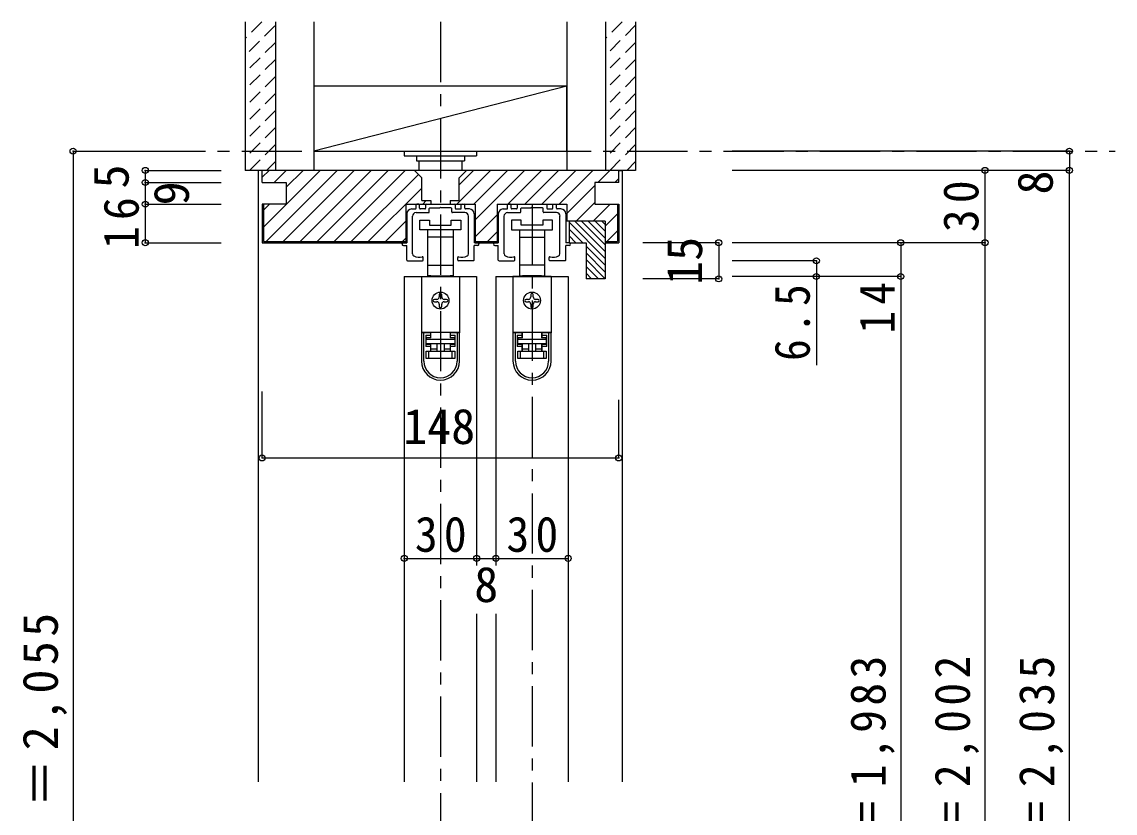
# Model space of a CAD drawing. Units: millimetres at full size, sheet at 1:5; some dimension numbers follow another scale. Extents: x -973 to 977, y -718 to 696.
# Drawn here: x 15.4 to 469.2, y -330.8 to -2.5 of the extents above; entities that cross this region are included whole.
import ezdxf
from ezdxf.enums import TextEntityAlignment as Align

# ---------------------------------------------------------------- set-up
doc = ezdxf.new("R2010")
doc.units = ezdxf.units.MM
doc.header["$LTSCALE"] = 5
doc.header["$PDMODE"] = 32
doc.header["$PDSIZE"] = 2.5
doc.linetypes.add('CHAIN1', pattern=[8, 5, -1, 1, -1])
doc.linetypes.add('DASHED1', pattern=[1.8, 1.2, -0.6])
for name, color, linetype in [('0-1_通り芯', 4, 'CHAIN1'), ('0-2_柱', 7, 'Continuous'), ('0-3_仕上げ', 2, 'Continuous'), ('0-4_枠', 3, 'Continuous'), ('0-6_扉', 6, 'Continuous'), ('0-7_金物', 7, 'Continuous'), ('0-B_寸法', 7, 'Continuous'), ('0-C_ハッチ', 4, 'DASHED1')]:
    doc.layers.add(name, color=color, linetype=linetype)
doc.styles.add('ＭＳ ゴシック', font='')
doc.styles.get('ＭＳ ゴシック').set_extended_font_data('MS Gothic')

# ---------------------------------------------------------------- blocks, each defined once
blk = doc.blocks.new('02')
at = {"layer": '0-B_寸法'}
for p, q in [((-14, 4.623), (-14, -7.377)), ((-12, 6.623), (-10.45, 6.623)), ((-10.15, 6.923), (-10.15, 8.323)), ((-10.15, 5.123), (-4.95, 5.123)), ((-8.95, 8.623), (-9.85, 8.623)), ((-8.65, 6.923), (-8.65, 8.323)), ((-6.45, 6.623), (-8.35, 6.623)), ((-6.15, 8.323), (-6.15, 6.923)), ((-5.85, 8.623), (5.85, 8.623)), ((-4.65, 5.423), (-4.65, 6.823)), ((-4.35, 7.123), (-0.3, 7.123)), ((0, 7.423), (-0.3, 7.123)), ((0, 7.423), (0.3, 7.123)), ((4.35, 7.123), (0.3, 7.123)), ((4.65, 5.423), (4.65, 6.823)), ((10.15, 5.123), (4.95, 5.123)), ((6.15, 8.323), (6.15, 6.923)), ((6.45, 6.623), (8.35, 6.623)), ((8.65, 6.923), (8.65, 8.323)), ((8.95, 8.623), (9.85, 8.623)), ((10.15, 6.923), (10.15, 8.323)), ((12, 6.623), (10.45, 6.623)), ((14, 4.623), (14, -7.377)), ((-11.6, -11.949), (-11.6, 3.623)), ((11.6, -11.949), (11.6, 3.623)), ((-15.4, -7.377), (-14, -7.377)), ((-15.4, -8.577), (-14, -8.577)), ((-14, -14.577), (-14, -8.577)), ((15.4, -7.377), (14, -7.377)), ((15.4, -8.577), (14, -8.577)), ((14, -14.577), (14, -8.577)), ((-7.15, -14.577), (-7.15, -13.502)), ((7.15, -14.577), (7.15, -13.502)), ((-13.7, -14.877), (-7.45, -14.877)), ((13.7, -14.877), (7.45, -14.877))]:
    blk.add_line(p, q, dxfattribs=at)
for centre, radius, start, end in [((-12, 4.623), 2, 90, 180), ((-10.15, 3.623), 1.5, 90, 180), ((-10.45, 6.923), 0.3, 270, 0), ((-9.85, 8.323), 0.3, 90, 180), ((-8.95, 8.323), 0.3, 0, 90), ((-8.35, 6.923), 0.3, 180, 270), ((-6.45, 6.923), 0.3, 270, 0), ((-5.85, 8.323), 0.3, 90, 180), ((-4.95, 5.423), 0.3, 270, 0), ((-4.35, 6.823), 0.3, 90, 180), ((4.35, 6.823), 0.3, 0, 90), ((4.95, 5.423), 0.3, 180, 270), ((5.85, 8.323), 0.3, 0, 90), ((6.45, 6.923), 0.3, 180, 270), ((8.35, 6.923), 0.3, 270, 0), ((8.95, 8.323), 0.3, 90, 180), ((9.85, 8.323), 0.3, 0, 90), ((10.45, 6.923), 0.3, 180, 270), ((10.15, 3.623), 1.5, 0, 90), ((12, 4.623), 2, 0, 90), ((-15.4, -7.977), 0.6, 90, 180), ((-15.4, -7.977), 0.6, 180, 270), ((15.4, -7.977), 0.6, 0, 90), ((15.4, -7.977), 0.6, 270, 0), ((-10.6, -11.949), 1, 180, 243.25632), ((-8.8, -8.377), 5, 243.25632, 284.75682), ((-7.45, -13.502), 0.3, 0, 104.75682), ((7.45, -13.502), 0.3, 75.24318, 180), ((8.8, -8.377), 5, 255.24318, 296.74368), ((10.6, -11.949), 1, 296.74368, 0), ((-13.7, -14.577), 0.3, 180, 270), ((-7.45, -14.577), 0.3, 270, 0), ((7.45, -14.577), 0.3, 180, 270), ((13.7, -14.577), 0.3, 270, 0)]:
    blk.add_arc(centre, radius, start, end, dxfattribs=at)

msp = doc.modelspace()

# ---------------------------------------------------------------- linework, layer by layer
at = {"layer": '0-1_通り芯'}
for p, q in [((189.153, -2.5), (189.153, -577.5)), ((66.653, -56.151), (469.153, -56.151)), ((227.153, -78.151), (227.153, -555.5))]:
    msp.add_line(p, q, dxfattribs=at)
at = {"layer": '0-2_柱'}
for p, q in [((241.653, -29.151), (136.653, -56.151)), ((136.653, -29.151), (136.653, -56.151)), ((241.653, -29.151), (136.653, -29.151))]:
    msp.add_line(p, q, dxfattribs=at)
msp.add_lwpolyline([(136.653, -56.151), (241.653, -56.151), (241.653, -29.151)], dxfattribs=at)
at = {"layer": '0-3_仕上げ'}
for p, q in [((108.153, -2.5), (108.153, -64.151)), ((120.653, -2.5), (120.653, -64.151)), ((136.653, -2.5), (136.653, -64.151)), ((241.653, -2.5), (241.653, -64.151)), ((257.653, -2.5), (257.653, -64.151)), ((270.153, -2.5), (270.153, -64.151)), ((120.653, -64.151), (108.153, -64.151)), ((136.653, -64.151), (120.653, -64.151)), ((257.653, -64.151), (241.653, -64.151)), ((270.153, -64.151), (257.653, -64.151))]:
    msp.add_line(p, q, dxfattribs=at)
at = {"layer": '0-4_枠', "color": 4}
for p, q in [((115.153, -64.151), (113.653, -64.151)), ((113.653, -317.826), (113.653, -64.151)), ((263.153, -64.151), (264.653, -64.151)), ((264.653, -317.826), (264.653, -64.151))]:
    msp.add_line(p, q, dxfattribs=at)
at = {"layer": '0-4_枠'}
for p, q in [((263.153, -64.151), (115.153, -64.151)), ((115.153, -69.151), (115.153, -64.151)), ((196.903, -67.151), (199.903, -64.151)), ((196.903, -76.651), (196.903, -67.151)), ((263.153, -69.151), (263.153, -64.151)), ((115.153, -69.151), (125.153, -69.151)), ((125.153, -69.151), (125.153, -78.151)), ((263.153, -69.151), (253.153, -69.151)), ((253.153, -69.151), (253.153, -78.151)), ((181.403, -76.651), (185.153, -76.651)), ((185.153, -76.651), (185.153, -78.151)), ((193.153, -76.651), (196.903, -76.651)), ((193.153, -76.651), (193.153, -78.151)), ((115.653, -78.151), (115.653, -93.651)), ((174.753, -78.151), (174.753, -94.151)), ((174.753, -78.151), (203.553, -78.151)), ((212.753, -78.151), (212.753, -94.151)), ((212.753, -78.151), (241.553, -78.151)), ((241.553, -78.151), (241.553, -85.151)), ((262.653, -78.151), (262.653, -93.651)), ((257.553, -85.151), (241.553, -85.151)), ((242.553, -85.151), (242.553, -90.401)), ((257.553, -85.151), (257.553, -109.151)), ((242.553, -90.401), (242.553, -94.151)), ((115.153, -94.151), (174.753, -94.151)), ((115.653, -93.651), (174.753, -93.651)), ((203.553, -93.651), (212.753, -93.651)), ((242.553, -94.151), (249.553, -94.151)), ((249.553, -94.151), (249.553, -109.151)), ((257.553, -93.651), (262.653, -93.651)), ((257.553, -94.151), (263.153, -94.151)), ((257.553, -109.151), (249.553, -109.151))]:
    msp.add_line(p, q, dxfattribs=at)
for points in [[(181.403, -76.651), (181.403, -67.151), (178.403, -64.151)], [(125.153, -78.151), (115.153, -78.151), (115.153, -94.151)], [(203.553, -78.151), (203.553, -94.151), (212.753, -94.151)], [(253.153, -78.151), (263.153, -78.151), (263.153, -94.151)]]:
    msp.add_lwpolyline(points, dxfattribs=at)
at = {"layer": '0-6_扉'}
for p, q in [((174.153, -108.151), (174.153, -317.826)), ((212.153, -108.151), (242.153, -108.151)), ((212.153, -108.151), (212.153, -228.151)), ((242.153, -108.151), (242.153, -317.826)), ((204.153, -248.151), (204.153, -317.826)), ((212.153, -248.151), (212.153, -317.826))]:
    msp.add_line(p, q, dxfattribs=at)
msp.add_lwpolyline([(174.153, -108.151), (204.153, -108.151), (204.153, -228.151)], dxfattribs=at)
at = {"layer": '0-7_金物'}
for p, q in [((179.153, -58.151), (179.153, -60.151)), ((199.153, -58.151), (199.153, -60.151)), ((204.153, -56.151), (204.153, -58.151)), ((179.153, -60.151), (199.153, -60.151)), ((180.153, -60.151), (180.153, -64.151)), ((198.153, -64.151), (198.153, -60.151)), ((180.653, -88.851), (180.653, -84.851)), ((180.653, -84.851), (184.653, -84.851)), ((184.653, -84.851), (184.653, -86.851)), ((193.653, -84.851), (197.653, -84.851)), ((193.653, -86.851), (193.653, -84.851)), ((197.653, -84.851), (197.653, -88.851)), ((218.653, -84.851), (218.653, -88.851)), ((222.653, -84.851), (218.653, -84.851)), ((222.653, -86.851), (222.653, -84.851)), ((231.653, -84.851), (231.653, -86.851)), ((235.653, -84.851), (231.653, -84.851)), ((235.653, -88.851), (235.653, -84.851)), ((189.153, -88.851), (180.653, -88.851)), ((183.903, -103.451), (183.903, -88.851)), ((184.653, -86.851), (193.653, -86.851)), ((197.653, -88.851), (189.153, -88.851)), ((194.403, -88.851), (194.403, -103.451)), ((218.653, -88.851), (227.153, -88.851)), ((221.903, -88.851), (221.903, -103.451)), ((231.653, -86.851), (222.653, -86.851)), ((227.153, -88.851), (235.653, -88.851)), ((232.403, -103.451), (232.403, -88.851)), ((189.153, -91.851), (183.903, -91.851)), ((194.403, -91.851), (189.153, -91.851)), ((221.903, -91.851), (227.153, -91.851)), ((227.153, -91.851), (232.403, -91.851)), ((183.903, -107.851), (183.903, -103.451)), ((183.903, -103.451), (189.153, -103.451)), ((189.153, -103.451), (194.403, -103.451)), ((194.403, -103.451), (194.403, -107.851)), ((221.903, -103.451), (221.903, -107.851)), ((227.153, -103.451), (221.903, -103.451)), ((232.403, -103.451), (227.153, -103.451)), ((232.403, -107.851), (232.403, -103.451)), ((181.253, -108.151), (197.053, -108.151)), ((181.253, -108.151), (181.253, -131.451)), ((185.153, -107.851), (183.903, -107.851)), ((185.153, -108.151), (185.153, -107.851)), ((194.403, -107.851), (193.153, -107.851)), ((197.053, -108.151), (197.053, -131.451)), ((219.253, -108.151), (219.253, -131.451)), ((235.053, -108.151), (219.253, -108.151)), ((221.903, -107.851), (223.153, -107.851)), ((231.153, -108.151), (231.153, -107.851)), ((231.153, -107.851), (232.403, -107.851)), ((235.053, -108.151), (235.053, -131.451)), ((187.653, -117.651), (186.653, -117.651)), ((188.653, -115.651), (188.653, -116.651)), ((189.653, -116.651), (189.653, -115.651)), ((191.653, -117.651), (190.653, -117.651)), ((225.653, -117.651), (224.653, -117.651)), ((226.653, -115.651), (226.653, -116.651)), ((227.653, -116.651), (227.653, -115.651)), ((229.653, -117.651), (228.653, -117.651)), ((186.653, -118.651), (187.653, -118.651)), ((188.653, -119.651), (188.653, -120.651)), ((189.653, -120.651), (189.653, -119.651)), ((190.653, -118.651), (191.653, -118.651)), ((224.653, -118.651), (225.653, -118.651)), ((226.653, -119.651), (226.653, -120.651)), ((227.653, -120.651), (227.653, -119.651)), ((228.653, -118.651), (229.653, -118.651)), ((181.253, -131.451), (181.253, -131.551)), ((197.053, -131.451), (181.253, -131.451)), ((181.253, -131.551), (181.253, -143.251)), ((182.253, -131.551), (181.253, -131.551)), ((182.253, -143.251), (182.253, -131.551)), ((184.953, -131.551), (182.253, -131.551)), ((184.253, -131.551), (184.253, -131.451)), ((184.953, -131.551), (184.953, -132.551)), ((185.153, -133.651), (185.153, -131.451)), ((193.153, -131.451), (193.153, -133.651)), ((193.353, -132.551), (193.353, -131.551)), ((196.053, -131.551), (193.353, -131.551)), ((194.053, -131.451), (194.053, -131.551)), ((197.053, -131.451), (197.053, -131.551)), ((197.053, -143.251), (197.053, -131.551)), ((219.253, -131.451), (219.253, -131.551)), ((235.053, -131.451), (219.253, -131.451)), ((219.253, -131.551), (219.253, -143.251)), ((220.253, -131.551), (219.253, -131.551)), ((220.253, -143.251), (220.253, -131.551)), ((222.953, -131.551), (220.253, -131.551)), ((222.253, -131.551), (222.253, -131.451)), ((222.953, -131.551), (222.953, -132.551)), ((223.153, -133.651), (223.153, -131.451)), ((231.153, -131.451), (231.153, -133.651)), ((231.353, -132.551), (231.353, -131.551)), ((234.053, -131.551), (231.353, -131.551)), ((232.053, -131.451), (232.053, -131.551)), ((235.053, -131.451), (235.053, -131.551)), ((235.053, -143.251), (235.053, -131.551)), ((183.053, -132.551), (184.953, -132.551)), ((183.053, -132.551), (183.053, -137.251)), ((184.953, -133.551), (183.053, -133.551)), ((185.153, -133.651), (183.253, -133.651)), ((183.253, -133.651), (183.253, -134.151)), ((184.953, -132.551), (184.953, -133.551)), ((195.053, -133.651), (193.153, -133.651)), ((193.353, -132.551), (195.253, -132.551)), ((195.053, -134.151), (195.053, -133.651)), ((195.253, -137.251), (195.253, -132.551)), ((221.053, -132.551), (222.953, -132.551)), ((221.053, -132.551), (221.053, -137.251)), ((222.953, -133.551), (221.053, -133.551)), ((223.153, -133.651), (221.253, -133.651)), ((221.253, -133.651), (221.253, -134.151)), ((222.953, -132.551), (222.953, -133.551)), ((233.053, -133.651), (231.153, -133.651)), ((231.353, -132.551), (233.253, -132.551)), ((233.053, -134.151), (233.053, -133.651)), ((233.253, -137.251), (233.253, -132.551)), ((184.953, -137.251), (183.053, -137.251)), ((183.253, -142.151), (183.253, -139.151)), ((183.253, -139.151), (184.253, -139.151)), ((184.253, -139.151), (184.253, -142.151)), ((184.253, -139.151), (194.053, -139.151)), ((184.953, -137.251), (184.953, -139.151)), ((185.153, -138.151), (185.153, -136.151)), ((185.153, -138.151), (187.653, -138.151)), ((185.153, -139.151), (185.153, -138.151)), ((187.653, -136.151), (187.653, -139.151)), ((190.653, -136.151), (190.653, -139.151)), ((193.153, -136.151), (193.153, -138.151)), ((193.353, -136.251), (195.253, -136.251)), ((193.353, -137.251), (193.353, -136.251)), ((193.353, -139.151), (193.353, -137.251)), ((195.253, -137.251), (193.353, -137.251)), ((194.053, -142.151), (194.053, -139.151)), ((194.053, -139.151), (195.053, -139.151)), ((195.053, -139.151), (195.053, -142.151)), ((222.953, -137.251), (221.053, -137.251)), ((221.253, -142.151), (221.253, -139.151)), ((221.253, -139.151), (222.253, -139.151)), ((222.253, -139.151), (222.253, -142.151)), ((222.253, -139.151), (232.053, -139.151)), ((222.953, -137.251), (222.953, -139.151)), ((223.153, -138.151), (223.153, -136.151)), ((223.153, -138.151), (225.653, -138.151)), ((223.153, -139.151), (223.153, -138.151)), ((225.653, -136.151), (225.653, -139.151)), ((228.653, -136.151), (228.653, -139.151)), ((231.153, -136.151), (231.153, -138.151)), ((231.353, -136.251), (233.253, -136.251)), ((231.353, -137.251), (231.353, -136.251)), ((231.353, -139.151), (231.353, -137.251)), ((233.253, -137.251), (231.353, -137.251)), ((232.053, -142.151), (232.053, -139.151)), ((232.053, -139.151), (233.053, -139.151)), ((233.053, -139.151), (233.053, -142.151)), ((184.253, -142.151), (183.253, -142.151)), ((194.053, -142.151), (184.253, -142.151)), ((195.053, -142.151), (194.053, -142.151)), ((222.253, -142.151), (221.253, -142.151)), ((232.053, -142.151), (222.253, -142.151)), ((233.053, -142.151), (232.053, -142.151))]:
    msp.add_line(p, q, dxfattribs=at)
for points in [[(174.153, -56.151), (174.153, -58.151), (204.153, -58.151)], [(185.153, -107.851), (193.153, -107.851), (193.153, -108.151)], [(231.153, -107.851), (223.153, -107.851), (223.153, -108.151)], [(197.053, -131.551), (196.053, -131.551), (196.053, -143.251)], [(235.053, -131.551), (234.053, -131.551), (234.053, -143.251)], [(195.253, -133.551), (193.353, -133.551), (193.353, -132.551)], [(233.253, -133.551), (231.353, -133.551), (231.353, -132.551)], [(183.053, -136.251), (184.953, -136.251), (184.953, -137.251)], [(190.653, -138.151), (193.153, -138.151), (193.153, -139.151)], [(221.053, -136.251), (222.953, -136.251), (222.953, -137.251)], [(228.653, -138.151), (231.153, -138.151), (231.153, -139.151)]]:
    msp.add_lwpolyline(points, dxfattribs=at)
for points in [[(195.053, -136.151), (183.253, -136.151), (183.253, -134.151), (195.053, -134.151)], [(233.053, -136.151), (221.253, -136.151), (221.253, -134.151), (233.053, -134.151)]]:
    msp.add_lwpolyline(points, close=True, dxfattribs=at)
for centre in [(189.153, -118.151), (227.153, -118.151)]:
    msp.add_circle(centre, 3.5, dxfattribs=at)
for centre, radius, start, end in [((186.653, -118.151), 0.5, 90, 180), ((187.653, -116.651), 1, 270, 0), ((189.153, -115.651), 0.5, 90, 180), ((189.153, -115.651), 0.5, 0, 90), ((190.653, -116.651), 1, 180, 270), ((191.653, -118.151), 0.5, 0, 90), ((224.653, -118.151), 0.5, 90, 180), ((225.653, -116.651), 1, 270, 0), ((227.153, -115.651), 0.5, 90, 180), ((227.153, -115.651), 0.5, 0, 90), ((228.653, -116.651), 1, 180, 270), ((229.653, -118.151), 0.5, 0, 90), ((186.653, -118.151), 0.5, 180, 270), ((187.653, -119.651), 1, 0, 90), ((189.153, -120.651), 0.5, 180, 270), ((189.153, -120.651), 0.5, 270, 0), ((190.653, -119.651), 1, 90, 180), ((191.653, -118.151), 0.5, 270, 0), ((224.653, -118.151), 0.5, 180, 270), ((225.653, -119.651), 1, 0, 90), ((227.153, -120.651), 0.5, 180, 270), ((227.153, -120.651), 0.5, 270, 0), ((228.653, -119.651), 1, 90, 180), ((229.653, -118.151), 0.5, 270, 0), ((189.153, -143.251), 7.9, 180, 0), ((189.153, -143.251), 6.9, 180, 0), ((227.153, -143.251), 7.9, 180, 0), ((227.153, -143.251), 6.9, 180, 0)]:
    msp.add_arc(centre, radius, start, end, dxfattribs=at)
at = {"layer": '0-B_寸法', "color": 4}
for p, q in [((36.653, -56.151), (66.653, -56.151)), ((36.653, -56.151), (36.653, -567.5)), ((450.153, -56.151), (310.153, -56.151)), ((450.153, -56.151), (450.153, -64.151)), ((66.653, -64.151), (66.653, -69.151)), ((66.653, -64.151), (98.153, -64.151)), ((450.153, -64.151), (310.153, -64.151)), ((415.153, -552.5), (415.153, -64.151)), ((450.153, -567.5), (450.153, -64.151)), ((66.653, -69.151), (66.653, -78.151)), ((66.653, -69.151), (98.153, -69.151)), ((66.653, -78.151), (66.653, -94.151)), ((66.653, -78.151), (98.153, -78.151)), ((66.653, -94.151), (98.153, -94.151)), ((304.653, -94.151), (273.153, -94.151)), ((304.653, -94.151), (304.653, -109.151)), ((415.153, -94.151), (310.153, -94.151)), ((380.153, -94.151), (380.153, -547.5)), ((345.153, -101.651), (310.153, -101.651)), ((345.153, -101.651), (345.153, -144.929)), ((380.153, -108.151), (310.153, -108.151)), ((304.653, -109.151), (273.153, -109.151)), ((115.153, -183.455), (115.153, -155.897)), ((263.153, -183.455), (263.153, -159.397)), ((115.153, -183.455), (263.153, -183.455)), ((174.153, -225.151), (204.153, -225.151)), ((204.153, -225.151), (212.153, -225.151)), ((212.153, -225.151), (242.153, -225.151))]:
    msp.add_line(p, q, dxfattribs=at)
at = {"layer": '0-B_寸法'}
for p in [(36.653, -56.151), (450.153, -56.151), (66.653, -64.151), (415.153, -64.151), (450.153, -64.151), (66.653, -69.151), (66.653, -78.151), (66.653, -94.151), (304.653, -94.151), (380.153, -94.151), (415.153, -94.151), (345.153, -101.651), (304.653, -109.151), (345.153, -108.151), (380.153, -108.151), (115.153, -183.455), (263.153, -183.455), (174.153, -225.151), (204.153, -225.151), (212.153, -225.151), (242.153, -225.151)]:
    msp.add_point(p, dxfattribs=at)
at = {"layer": '0-C_ハッチ'}
for p, q in [((115.015, -2.5), (108.153, -9.362)), ((120.435, -4.151), (108.153, -16.433)), ((264.515, -2.5), (257.653, -9.362)), ((270.153, -3.933), (257.653, -16.433)), ((120.653, -11.004), (108.153, -23.504)), ((270.153, -11.004), (257.653, -23.504)), ((120.653, -18.075), (108.153, -30.575)), ((270.153, -18.075), (257.653, -30.575)), ((120.653, -25.147), (108.153, -37.647)), ((270.153, -25.147), (257.653, -37.647)), ((120.653, -32.218), (108.153, -44.718)), ((270.153, -32.218), (257.653, -44.718)), ((120.653, -39.289), (108.153, -51.789)), ((270.153, -39.289), (257.653, -51.789)), ((120.653, -46.36), (108.153, -58.86)), ((270.153, -46.36), (257.653, -58.86)), ((120.653, -53.431), (109.933, -64.151)), ((270.153, -53.431), (259.433, -64.151)), ((120.653, -60.502), (117.004, -64.151)), ((270.153, -60.502), (266.504, -64.151))]:
    msp.add_line(p, q, dxfattribs=at)
at = {"layer": '0-C_ハッチ', "linetype": 'Continuous'}
for p, q in [((115.153, -66.998), (118, -64.151)), ((115.653, -87.712), (139.213, -64.151)), ((116.784, -93.651), (146.284, -64.151)), ((120.071, -69.151), (125.071, -64.151)), ((153.356, -64.151), (123.856, -93.651)), ((132.142, -64.151), (125.153, -71.141)), ((130.927, -93.651), (160.427, -64.151)), ((137.998, -93.651), (167.498, -64.151)), ((145.069, -93.651), (174.569, -64.151)), ((152.14, -93.651), (180.021, -65.77)), ((195.924, -78.151), (209.924, -64.151)), ((196.903, -70.101), (202.853, -64.151)), ((202.995, -78.151), (216.995, -64.151)), ((203.553, -84.664), (224.066, -64.151)), ((217.137, -78.151), (231.137, -64.151)), ((224.208, -78.151), (238.208, -64.151)), ((231.279, -78.151), (245.279, -64.151)), ((238.35, -78.151), (252.35, -64.151)), ((254.422, -69.151), (259.422, -64.151)), ((261.493, -69.151), (263.153, -67.491)), ((159.211, -93.651), (181.403, -71.459)), ((241.553, -82.02), (253.153, -70.42)), ((181.782, -78.151), (183.282, -76.651)), ((118.142, -78.151), (115.653, -80.641)), ((245.493, -85.151), (253.153, -77.491)), ((252.564, -85.151), (259.564, -78.151)), ((166.282, -93.651), (174.753, -85.18)), ((203.553, -91.736), (212.753, -82.536)), ((242.553, -85.683), (257.553, -100.683)), ((244.85, -85.151), (257.553, -97.855)), ((247.678, -85.151), (257.553, -95.026)), ((250.506, -85.151), (257.553, -92.198)), ((253.335, -85.151), (257.553, -89.369)), ((256.163, -85.151), (257.553, -86.541)), ((257.553, -87.233), (262.653, -82.133)), ((208.708, -93.651), (212.753, -89.607)), ((242.553, -88.512), (248.193, -94.151)), ((258.206, -93.651), (262.653, -89.204)), ((173.353, -93.651), (174.753, -92.251)), ((242.553, -91.34), (245.364, -94.151)), ((249.553, -95.512), (257.553, -103.512)), ((249.553, -98.34), (257.553, -106.34)), ((249.553, -101.168), (257.536, -109.151)), ((249.553, -103.997), (254.707, -109.151)), ((249.553, -106.825), (251.879, -109.151))]:
    msp.add_line(p, q, dxfattribs=at)

# ---------------------------------------------------------------- block references
at = {"layer": '0-7_金物'}
for p in [(189.153, -86.774), (227.153, -86.774)]:
    msp.add_blockref('02', p, dxfattribs=at)

# ---------------------------------------------------------------- texts
at = {"layer": '0-B_寸法', "style": 'ＭＳ ゴシック'}
for s, p in [('5', (64.153, -71.651)), ('8', (447.653, -74.151)), ('9', (89.153, -78.651)), ('15', (302.153, -111.651))]:
    msp.add_text(s, height=14.66, rotation=90, dxfattribs=at).set_placement(p, align=Align.BOTTOM_LEFT)
for s, p in [('148', (173.653, -182.073)), ('8', (203.153, -247.651))]:
    msp.add_text(s, height=14.66, dxfattribs=at).set_placement(p, align=Align.BOTTOM_LEFT)
at = {"layer": '0-B_寸法', "char_height": 14.66, "attachment_point": 7, "rotation": 90, "style": 'ＭＳ ゴシック'}
for s, insert in [('\\T1.27;\\W0.95;30', (412.653, -89.776)), ('\\T1.27;\\W0.95;16', (64.153, -96.776)), ('\\T1.27;\\W0.9;6.5', (342.653, -143.187)), ('\\T1.27;\\W0.95;14', (377.653, -131.937)), ('\\T1.18;ＲＯＨ＝2,055', (34.153, -399.151)), ('\\T1.19;\\W0.95;ＤＨ＝1,983', (377.653, -387.901)), ('\\T1.19;\\W0.95;枠内＝2,002', (412.653, -387.901)), ('\\T1.19;\\W0.95;枠外＝2,035', (447.653, -387.901))]:
    msp.add_mtext(s, dxfattribs=dict(at, insert=insert))
at = {"layer": '0-B_寸法', "char_height": 14.66, "attachment_point": 7, "style": 'ＭＳ ゴシック'}
for insert in [(178.528, -222.651), (216.528, -222.651)]:
    msp.add_mtext('\\T1.27;\\W0.95;30', dxfattribs=dict(at, insert=insert))

doc.saveas('drawing.dxf')
